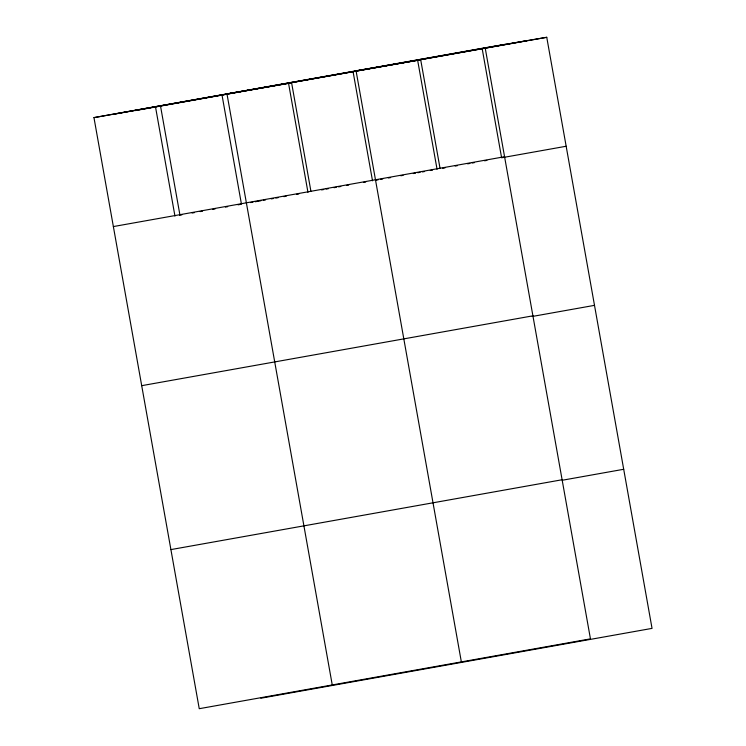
<?xml version="1.0" encoding="UTF-8"?>
<svg xmlns="http://www.w3.org/2000/svg" width="746" height="746" viewBox="0 0 746 746"><rect width="100%" height="100%" fill="white"/><g stroke="black" fill="none" stroke-linecap="round" stroke-linejoin="round"><path stroke-width="1.12" d="M485.161 47.772L590.45 638.856L199.247 708.7L93.959 117.616L485.161 47.772L546.753 37.3L652.041 628.384L260.839 698.228M114.287 114.157L505.49 44.322M135.231 110.594L526.424 40.76M93.959 117.616L546.753 37.3M113.364 226.57L504.566 156.725M179.544 215.268L181.838 214.867M192.16 213.02L194.454 212.61M200.18 211.584L202.474 211.174M212.796 209.337L215.09 208.927M225.413 207.08L227.707 206.67M238.021 204.833L240.315 204.423M250.637 202.576L252.931 202.175M255.225 201.765L260.951 200.739M263.245 200.329L265.539 199.919M271.274 198.893L273.568 198.483M275.861 198.072L278.155 197.671M283.89 196.646L286.184 196.235M296.498 194.389L298.792 193.979M321.554 189.922L323.82 189.512M326.086 189.111L328.352 188.71M334.012 187.694L336.278 187.293M338.544 186.882L340.81 186.481M346.47 185.474L348.736 185.064M363.451 182.434L365.717 182.033M375.909 180.215L378.175 179.814M380.441 179.404L382.707 179.003M388.368 177.986L390.634 177.585M400.826 175.767L403.092 175.366M413.284 173.548L415.55 173.137M417.807 172.736L420.073 172.326M422.339 171.925L424.605 171.524M430.265 170.508L432.531 170.107M442.723 168.288L444.989 167.878M455.181 166.06L457.447 165.659M467.639 163.84L469.905 163.439M472.171 163.029L474.428 162.628M484.62 160.81L486.886 160.399M566.158 146.253L501.61 157.77L482.205 48.826M141.712 385.673L532.905 315.828M532.215 316.472L594.497 305.356M170.909 549.597L562.111 479.753M562.549 480.2L623.703 469.281M420.613 59.298L440.019 168.251M437.063 169.295L417.657 60.351L356.066 70.823L461.354 661.907M353.11 71.868L372.515 180.821M291.518 82.349L310.923 191.293M307.967 192.347L288.562 83.393L226.971 93.875L332.259 684.959M222.056 95.264L241.462 204.218M160.465 105.746L179.87 214.689M155.55 107.144L174.956 216.088"/></g></svg>
